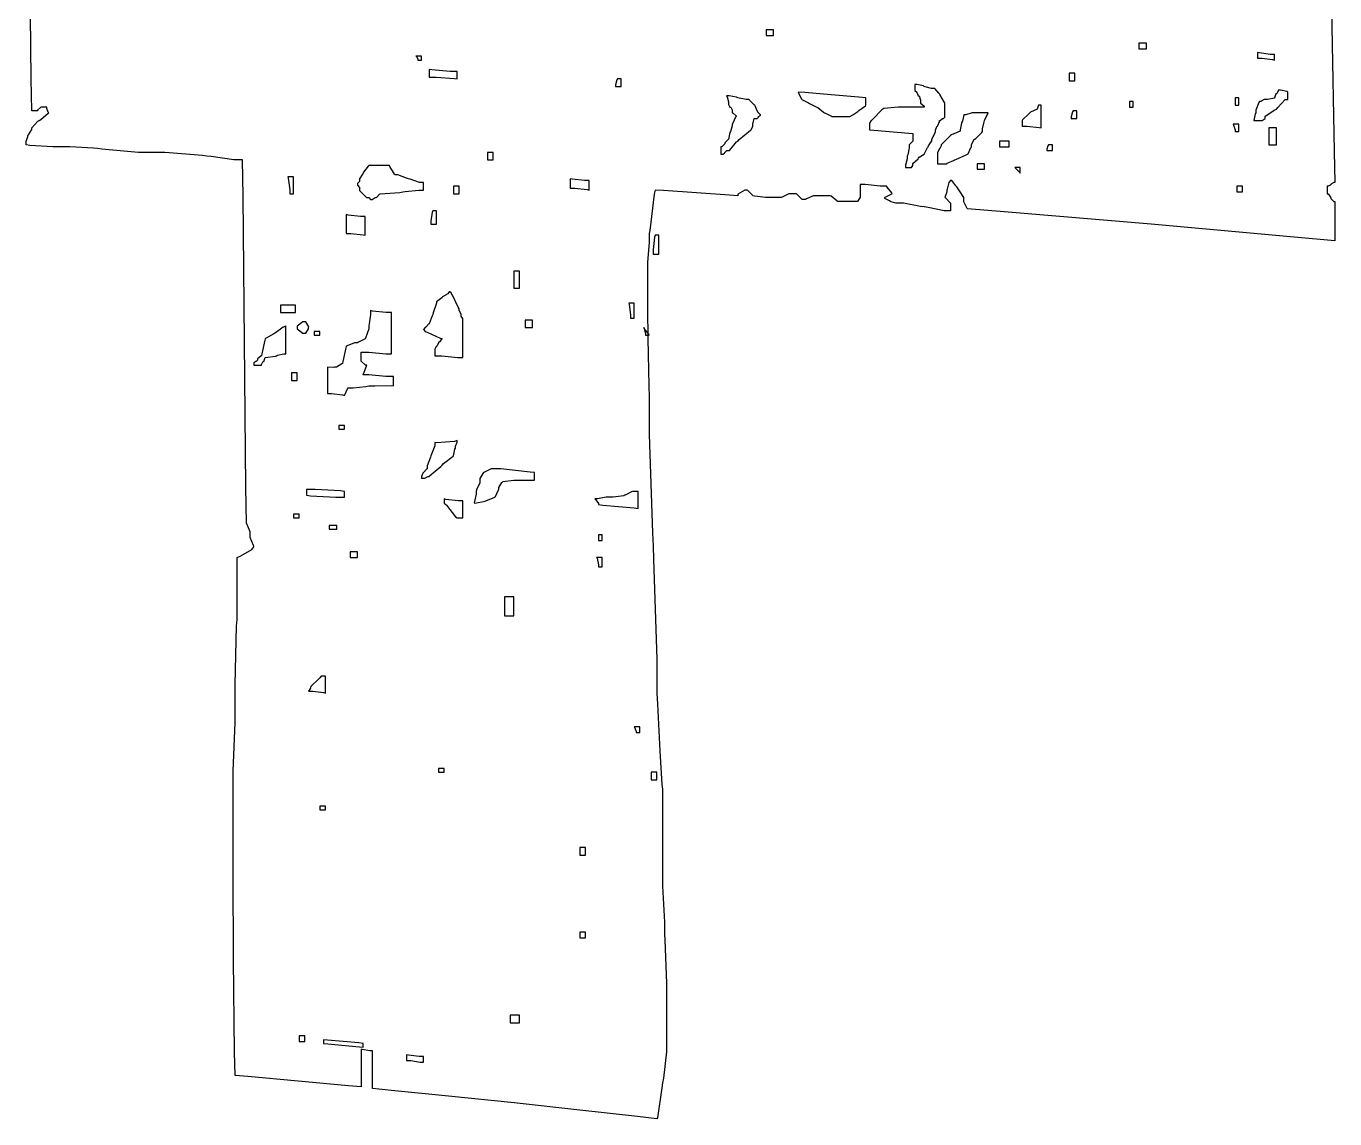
# Model space of a CAD drawing. Extents: x 58 to 299, y 50 to 312.
# Drawn here: x 200.77 to 225.28, y 164.29 to 184.75 of the extents above; entities that cross this region are included whole.
import ezdxf

# ---------------------------------------------------------------- set-up
doc = ezdxf.new("R2010")
doc.units = 0
doc.header["$MEASUREMENT"] = 0

msp = doc.modelspace()

# ---------------------------------------------------------------- linework, layer by layer
at = {"color": 40}
msp.add_lwpolyline([(225.187, 187.088), (225.231, 184.737), (225.275, 182.404), (225.285, 181.821), (225.267, 181.821), (225.221, 181.796), (225.213, 181.787), (225.213, 181.778), (225.159, 181.751), (225.142, 181.751), (225.142, 181.751), (225.142, 181.717), (225.142, 181.717), (225.142, 181.69), (225.142, 181.631), (225.142, 181.61), (225.159, 181.61), (225.203, 181.55), (225.213, 181.54), (225.213, 181.522), (225.267, 181.468), (225.285, 181.468), (225.285, 181.284), (225.285, 180.867), (225.285, 180.728), (224.595, 180.79), (221.844, 181.041), (219.093, 181.276), (218.405, 181.328), (218.396, 181.337), (218.333, 181.463), (218.333, 181.504), (218.333, 181.54), (218.263, 181.645), (218.263, 181.645), (218.263, 181.645), (218.201, 181.743), (218.193, 181.751), (218.184, 181.761), (218.111, 181.857), (218.087, 181.857), (218.053, 181.821), (218.053, 181.821), (218.025, 181.699), (218.017, 181.681), (218.017, 181.646), (217.981, 181.54), (217.981, 181.54), (217.989, 181.532), (218.077, 181.443), (218.087, 181.434), (218.087, 181.399), (218.087, 181.32), (218.087, 181.292), (217.963, 181.292), (217.664, 181.355), (217.594, 181.364), (217.522, 181.373), (217.204, 181.434), (217.099, 181.434), (217.063, 181.434), (216.975, 181.46), (216.958, 181.468), (216.94, 181.478), (216.852, 181.525), (216.852, 181.54), (216.861, 181.55), (216.976, 181.602), (216.994, 181.61), (216.984, 181.628), (216.896, 181.734), (216.888, 181.751), (216.764, 181.751), (216.486, 181.787), (216.393, 181.787), (216.393, 181.734), (216.393, 181.615), (216.393, 181.574), (216.393, 181.548), (216.34, 181.468), (216.323, 181.468), (216.279, 181.468), (216.18, 181.468), (216.147, 181.468), (216.102, 181.468), (216.003, 181.468), (215.97, 181.468), (215.952, 181.478), (215.846, 181.566), (215.83, 181.574), (215.794, 181.574), (215.714, 181.574), (215.688, 181.574), (215.644, 181.574), (215.544, 181.574), (215.511, 181.574), (215.502, 181.566), (215.387, 181.514), (215.371, 181.504), (215.371, 181.504), (215.335, 181.504), (215.335, 181.504), (215.301, 181.504), (215.291, 181.514), (215.203, 181.602), (215.194, 181.61), (215.167, 181.61), (215.108, 181.61), (215.088, 181.61), (215.088, 181.61), (215.054, 181.61), (215.054, 181.61), (215.044, 181.602), (214.928, 181.55), (214.912, 181.54), (214.858, 181.54), (214.74, 181.54), (214.701, 181.54), (214.621, 181.54), (214.417, 181.566), (214.383, 181.574), (214.373, 181.584), (214.285, 181.672), (214.277, 181.681), (214.232, 181.681), (214.1, 181.602), (214.1, 181.574), (213.942, 181.584), (213.324, 181.628), (212.707, 181.672), (212.549, 181.681), (212.531, 181.602), (212.451, 180.923), (212.442, 180.869), (212.442, 180.702), (212.408, 180.326), (212.408, 180.199), (212.408, 180.058), (212.408, 179.74), (212.408, 179.634), (212.408, 179.452), (212.412, 178.902), (212.433, 178.012), (212.442, 177.8), (212.442, 177.104), (212.503, 175.26), (212.513, 175.014), (212.521, 174.767), (212.585, 172.889), (212.585, 172.262), (212.593, 172.051), (212.637, 171.177), (212.679, 170.55), (212.689, 170.462), (212.689, 170.285), (212.689, 169.889), (212.689, 169.756), (212.689, 169.554), (212.689, 169.098), (212.689, 168.945), (212.689, 168.646), (212.725, 167.972), (212.725, 167.746), (212.733, 167.641), (212.761, 166.821), (212.761, 166.547), (212.761, 166.344), (212.761, 165.888), (212.761, 165.735), (212.761, 165.542), (212.707, 165.048), (212.689, 164.96), (212.679, 164.871), (212.593, 164.306), (212.585, 164.288), (212.223, 164.33), (211.14, 164.451), (209.907, 164.585), (208.679, 164.711), (207.611, 164.819), (207.257, 164.853), (207.257, 165.03), (207.257, 165.427), (207.257, 165.559), (207.203, 165.559), (207.063, 165.585), (207.045, 165.593), (207.045, 165.417), (207.045, 165.02), (207.045, 164.888), (206.806, 164.906), (205.862, 164.995), (204.918, 165.083), (204.681, 165.1), (204.672, 165.533), (204.651, 167.27), (204.647, 168.898), (204.647, 169.44), (204.647, 169.678), (204.647, 170.214), (204.647, 170.392), (204.647, 170.798), (204.681, 171.712), (204.681, 172.015), (204.681, 172.422), (204.707, 173.514), (204.717, 173.637), (204.717, 173.875), (204.717, 174.412), (204.717, 174.589), (204.717, 174.643), (204.717, 174.763), (204.717, 174.801), (204.788, 174.833), (204.994, 174.947), (205.034, 174.997), (205.034, 175.014), (205.034, 175.014), (205.025, 175.023), (204.964, 175.175), (204.964, 175.224), (204.964, 175.278), (204.902, 175.428), (204.894, 175.437), (204.884, 176.116), (204.858, 178.842), (204.832, 181.566), (204.823, 182.246), (204.655, 182.246), (204.231, 182.307), (204.152, 182.316), (204.072, 182.325), (203.365, 182.386), (203.13, 182.386), (202.873, 182.386), (202.184, 182.448), (202.106, 182.456), (202.026, 182.466), (201.584, 182.492), (201.436, 182.492), (201.268, 182.492), (200.837, 182.518), (200.767, 182.527), (200.767, 182.563), (200.767, 182.598), (200.801, 182.677), (200.801, 182.703), (200.809, 182.713), (200.871, 182.812), (200.871, 182.845), (200.871, 182.845), (200.986, 182.969), (201.013, 182.985), (201.039, 183.003), (201.18, 183.119), (201.19, 183.128), (201.18, 183.137), (201.154, 183.209), (201.154, 183.232), (201.126, 183.232), (201.067, 183.232), (201.047, 183.232), (201.038, 183.224), (200.977, 183.178), (200.977, 183.162), (200.95, 183.162), (200.89, 183.162), (200.871, 183.162), (200.861, 183.763), (200.835, 186.16)], dxfattribs=at)
for points in [[(214.629, 184.573), (214.664, 184.573), (214.744, 184.573), (214.771, 184.573), (214.771, 184.6), (214.771, 184.66), (214.771, 184.679), (214.735, 184.679), (214.656, 184.679), (214.629, 184.679), (214.629, 184.653), (214.629, 184.594), (214.629, 184.573)], [(221.615, 184.326), (221.649, 184.326), (221.729, 184.326), (221.757, 184.326), (221.757, 184.354), (221.757, 184.413), (221.757, 184.433), (221.721, 184.433), (221.641, 184.433), (221.615, 184.433), (221.615, 184.406), (221.615, 184.347), (221.615, 184.326)], [(208.103, 184.114), (208.121, 184.114), (208.161, 184.114), (208.175, 184.114), (208.175, 184.132), (208.175, 184.173), (208.175, 184.186), (208.147, 184.186), (208.088, 184.186), (208.069, 184.186), (208.077, 184.186), (208.103, 184.132), (208.103, 184.114)], [(223.838, 184.15), (223.916, 184.15), (224.119, 184.124), (224.154, 184.114), (224.154, 184.142), (224.154, 184.201), (224.154, 184.22), (224.075, 184.22), (223.872, 184.248), (223.838, 184.256), (223.838, 184.23), (223.838, 184.171), (223.838, 184.15)], [(208.315, 183.797), (208.448, 183.797), (208.791, 183.771), (208.844, 183.761), (208.844, 183.761), (208.844, 183.869), (208.844, 183.903), (208.712, 183.903), (208.367, 183.93), (208.315, 183.938), (208.315, 183.903), (208.315, 183.825), (208.315, 183.797)], [(211.807, 183.621), (211.834, 183.621), (211.893, 183.621), (211.913, 183.621), (211.913, 183.657), (211.913, 183.735), (211.913, 183.761), (211.895, 183.761), (211.855, 183.761), (211.843, 183.761), (211.834, 183.745), (211.807, 183.653), (211.807, 183.621)], [(217.594, 183.232), (217.496, 183.232), (217.277, 183.232), (217.205, 183.232), (217.107, 183.232), (216.834, 183.207), (216.818, 183.198), (216.8, 183.181), (216.622, 183.003), (216.606, 182.985), (216.596, 182.985), (216.57, 182.933), (216.57, 182.915), (216.57, 182.889), (216.57, 182.83), (216.57, 182.809), (216.648, 182.801), (217.302, 182.748), (217.381, 182.739), (217.381, 182.739), (217.381, 182.703), (217.381, 182.703), (217.381, 182.677), (217.381, 182.619), (217.381, 182.598), (217.372, 182.59), (217.319, 182.536), (217.311, 182.527), (217.311, 182.474), (217.284, 182.343), (217.275, 182.316), (217.275, 182.263), (217.241, 182.144), (217.241, 182.104), (217.267, 182.104), (217.326, 182.104), (217.347, 182.104), (217.355, 182.104), (217.381, 182.14), (217.381, 182.14), (217.381, 182.175), (217.478, 182.263), (217.488, 182.28), (217.496, 182.298), (217.594, 182.35), (217.594, 182.35), (217.594, 182.35), (217.654, 182.476), (217.664, 182.492), (217.672, 182.51), (217.734, 182.602), (217.734, 182.633), (217.743, 182.643), (217.795, 182.757), (217.804, 182.775), (217.804, 182.801), (217.831, 182.871), (217.84, 182.879), (217.848, 182.889), (217.876, 182.962), (217.876, 182.985), (217.892, 182.985), (217.933, 183.021), (217.946, 183.021), (217.955, 183.021), (217.981, 183.048), (217.981, 183.056), (217.981, 183.084), (217.981, 183.143), (217.981, 183.162), (217.981, 183.198), (217.981, 183.278), (217.981, 183.304), (217.971, 183.322), (217.884, 183.472), (217.876, 183.48), (217.866, 183.498), (217.793, 183.585), (217.77, 183.585), (217.726, 183.585), (217.61, 183.613), (217.594, 183.621), (217.576, 183.63), (217.456, 183.657), (217.417, 183.657), (217.417, 183.63), (217.417, 183.571), (217.417, 183.551), (217.417, 183.542), (217.452, 183.515), (217.452, 183.515), (217.452, 183.515), (217.478, 183.444), (217.488, 183.444), (217.496, 183.444), (217.523, 183.366), (217.523, 183.338), (217.523, 183.338), (217.523, 183.304), (217.523, 183.304), (217.54, 183.296), (217.594, 183.249), (217.594, 183.232)], [(220.31, 183.727), (220.336, 183.727), (220.395, 183.727), (220.416, 183.727), (220.416, 183.763), (220.416, 183.841), (220.416, 183.867), (220.388, 183.867), (220.329, 183.867), (220.31, 183.867), (220.31, 183.867), (220.31, 183.763), (220.31, 183.727)], [(214.066, 183.056), (214.056, 183.048), (214.004, 182.933), (213.996, 182.915), (213.996, 182.881), (213.968, 182.793), (213.96, 182.775), (213.95, 182.757), (213.924, 182.633), (213.924, 182.633), (213.924, 182.633), (213.862, 182.572), (213.854, 182.563), (213.854, 182.546), (213.8, 182.492), (213.783, 182.492), (213.783, 182.458), (213.783, 182.378), (213.783, 182.35), (213.783, 182.35), (213.819, 182.35), (213.819, 182.35), (213.827, 182.35), (213.854, 182.378), (213.854, 182.386), (213.854, 182.386), (213.89, 182.414), (213.89, 182.422), (213.942, 182.422), (214.074, 182.581), (214.1, 182.598), (214.127, 182.625), (214.339, 182.801), (214.348, 182.809), (214.357, 182.819), (214.383, 182.879), (214.383, 182.879), (214.383, 182.915), (214.409, 183.021), (214.419, 183.021), (214.419, 183.021), (214.453, 183.021), (214.453, 183.021), (214.461, 183.021), (214.489, 183.048), (214.489, 183.056), (214.489, 183.056), (214.525, 183.084), (214.525, 183.092), (214.489, 183.128), (214.479, 183.128), (214.453, 183.198), (214.453, 183.198), (214.453, 183.198), (214.427, 183.26), (214.419, 183.268), (214.409, 183.278), (214.321, 183.366), (214.313, 183.374), (214.259, 183.374), (214.127, 183.4), (214.1, 183.408), (214.074, 183.418), (213.935, 183.444), (213.89, 183.444), (213.898, 183.428), (213.924, 183.335), (213.924, 183.304), (213.924, 183.286), (213.95, 183.232), (213.96, 183.232), (213.968, 183.232), (213.996, 183.18), (213.996, 183.162), (213.996, 183.162), (213.996, 183.128), (213.996, 183.128), (214.012, 183.119), (214.066, 183.072), (214.066, 183.056)], [(215.301, 183.374), (215.301, 183.374), (215.423, 183.314), (215.441, 183.304), (215.458, 183.296), (215.583, 183.232), (215.583, 183.232), (215.599, 183.224), (215.706, 183.137), (215.724, 183.128), (215.74, 183.119), (215.854, 183.066), (215.864, 183.056), (215.899, 183.056), (215.979, 183.056), (216.006, 183.056), (216.05, 183.056), (216.149, 183.056), (216.183, 183.056), (216.199, 183.056), (216.253, 183.092), (216.253, 183.092), (216.253, 183.092), (216.349, 183.154), (216.359, 183.162), (216.367, 183.172), (216.49, 183.26), (216.499, 183.268), (216.499, 183.304), (216.499, 183.382), (216.499, 183.408), (216.367, 183.418), (215.85, 183.462), (215.353, 183.507), (215.23, 183.515), (215.239, 183.498), (215.291, 183.392), (215.301, 183.374)], [(223.415, 183.268), (223.431, 183.268), (223.471, 183.268), (223.485, 183.268), (223.485, 183.304), (223.485, 183.382), (223.485, 183.408), (223.467, 183.408), (223.427, 183.408), (223.415, 183.408), (223.415, 183.374), (223.415, 183.296), (223.415, 183.268)], [(224.226, 183.551), (224.226, 183.534), (224.198, 183.49), (224.19, 183.48), (224.181, 183.48), (224.154, 183.408), (224.154, 183.408), (224.154, 183.4), (224.022, 183.374), (223.978, 183.374), (223.96, 183.374), (223.908, 183.348), (223.908, 183.338), (223.873, 183.338), (223.864, 183.322), (223.802, 183.177), (223.802, 183.128), (223.792, 183.11), (223.767, 182.985), (223.767, 182.985), (223.767, 182.985), (223.872, 182.985), (223.908, 182.985), (223.924, 182.985), (223.978, 183.021), (223.978, 183.021), (223.978, 183.066), (224.163, 183.181), (224.19, 183.198), (224.216, 183.225), (224.356, 183.374), (224.403, 183.374), (224.403, 183.41), (224.403, 183.489), (224.403, 183.515), (224.385, 183.525), (224.265, 183.551), (224.226, 183.551)], [(219.745, 183.268), (219.735, 183.268), (219.71, 183.198), (219.71, 183.198), (219.71, 183.198), (219.586, 183.137), (219.568, 183.128), (219.551, 183.11), (219.436, 182.995), (219.428, 182.985), (219.428, 182.959), (219.428, 182.9), (219.428, 182.879), (219.516, 182.879), (219.745, 182.855), (219.781, 182.845), (219.781, 182.951), (219.781, 183.189), (219.781, 183.268), (219.781, 183.268), (219.753, 183.268), (219.745, 183.268)], [(220.346, 183.021), (220.372, 183.021), (220.43, 183.021), (220.45, 183.021), (220.45, 183.057), (220.45, 183.136), (220.45, 183.162), (220.432, 183.162), (220.392, 183.162), (220.38, 183.162), (220.37, 183.145), (220.346, 183.053), (220.346, 183.021)], [(221.438, 183.232), (221.455, 183.232), (221.495, 183.232), (221.508, 183.232), (221.508, 183.26), (221.508, 183.319), (221.508, 183.338), (221.491, 183.338), (221.451, 183.338), (221.438, 183.338), (221.438, 183.312), (221.438, 183.253), (221.438, 183.232)], [(218.792, 183.128), (218.792, 183.128), (218.607, 183.128), (218.546, 183.128), (218.492, 183.128), (218.372, 183.092), (218.333, 183.092), (218.333, 183.092), (218.307, 182.969), (218.299, 182.951), (218.289, 182.933), (218.263, 182.809), (218.263, 182.809), (218.263, 182.783), (218.103, 182.713), (218.087, 182.703), (218.069, 182.687), (217.927, 182.545), (217.91, 182.527), (217.91, 182.51), (217.884, 182.456), (217.876, 182.456), (217.876, 182.456), (217.84, 182.378), (217.84, 182.35), (217.84, 182.306), (217.84, 182.207), (217.84, 182.174), (217.884, 182.174), (217.984, 182.174), (218.017, 182.174), (218.025, 182.184), (218.139, 182.237), (218.157, 182.246), (218.184, 182.255), (218.378, 182.342), (218.405, 182.35), (218.414, 182.36), (218.466, 182.476), (218.476, 182.492), (218.476, 182.528), (218.528, 182.633), (218.546, 182.633), (218.554, 182.643), (218.669, 182.757), (218.686, 182.775), (218.686, 182.829), (218.713, 182.959), (218.722, 182.985), (218.73, 182.995), (218.792, 183.128), (218.792, 183.128)], [(223.415, 182.775), (223.431, 182.775), (223.485, 182.775), (223.485, 182.775), (223.485, 182.811), (223.485, 182.889), (223.485, 182.915), (223.457, 182.915), (223.398, 182.915), (223.379, 182.915), (223.387, 182.899), (223.415, 182.806), (223.415, 182.775)], [(224.05, 182.527), (224.084, 182.527), (224.163, 182.527), (224.19, 182.527), (224.19, 182.607), (224.19, 182.786), (224.19, 182.845), (224.154, 182.845), (224.076, 182.845), (224.05, 182.845), (224.05, 182.766), (224.05, 182.587), (224.05, 182.527)], [(219.005, 182.492), (219.049, 182.492), (219.148, 182.492), (219.181, 182.492), (219.181, 182.52), (219.181, 182.579), (219.181, 182.598), (219.137, 182.598), (219.038, 182.598), (219.005, 182.598), (219.005, 182.572), (219.005, 182.513), (219.005, 182.492)], [(219.887, 182.422), (219.913, 182.422), (219.972, 182.422), (219.993, 182.422), (219.993, 182.448), (219.993, 182.507), (219.993, 182.527), (219.975, 182.527), (219.934, 182.527), (219.921, 182.527), (219.911, 182.51), (219.887, 182.444), (219.887, 182.422)], [(209.41, 182.246), (209.436, 182.246), (209.494, 182.246), (209.514, 182.246), (209.514, 182.281), (209.514, 182.36), (209.514, 182.386), (209.488, 182.386), (209.429, 182.386), (209.41, 182.386), (209.41, 182.352), (209.41, 182.273), (209.41, 182.246)], [(218.582, 182.069), (218.582, 182.069), (218.686, 182.069), (218.722, 182.069), (218.722, 182.095), (218.722, 182.155), (218.722, 182.174), (218.722, 182.174), (218.616, 182.174), (218.582, 182.174), (218.582, 182.148), (218.582, 182.09), (218.582, 182.069)], [(205.705, 181.61), (205.722, 181.61), (205.762, 181.61), (205.776, 181.61), (205.776, 181.69), (205.776, 181.868), (205.776, 181.927), (205.748, 181.927), (205.689, 181.927), (205.669, 181.927), (205.678, 181.901), (205.705, 181.683), (205.705, 181.61)], [(207.01, 181.717), (207.01, 181.672), (207.143, 181.54), (207.187, 181.54), (207.187, 181.54), (207.221, 181.504), (207.221, 181.504), (207.247, 181.504), (207.307, 181.54), (207.327, 181.54), (207.336, 181.55), (207.388, 181.602), (207.397, 181.61), (207.397, 181.61), (207.768, 181.636), (207.822, 181.645), (207.866, 181.654), (208.122, 181.681), (208.209, 181.681), (208.209, 181.681), (208.209, 181.787), (208.209, 181.821), (208.137, 181.821), (207.961, 181.884), (207.927, 181.893), (207.891, 181.902), (207.732, 181.963), (207.68, 181.963), (207.67, 181.981), (207.582, 182.123), (207.574, 182.14), (207.52, 182.14), (207.402, 182.14), (207.363, 182.14), (207.319, 182.14), (207.22, 182.14), (207.187, 182.14), (207.177, 182.131), (207.089, 182.015), (207.081, 181.997), (207.071, 181.981), (207.01, 181.889), (207.01, 181.857), (207.01, 181.84), (206.974, 181.801), (206.974, 181.787), (206.974, 181.77), (207.01, 181.73), (207.01, 181.717)], [(219.392, 181.997), (219.392, 182.025), (219.392, 182.084), (219.392, 182.104), (219.366, 182.104), (219.306, 182.104), (219.287, 182.104), (219.295, 182.095), (219.382, 182.007), (219.392, 181.997)], [(208.774, 181.61), (208.8, 181.61), (208.86, 181.61), (208.88, 181.61), (208.88, 181.646), (208.88, 181.725), (208.88, 181.751), (208.853, 181.751), (208.793, 181.751), (208.774, 181.751), (208.774, 181.751), (208.774, 181.646), (208.774, 181.61)], [(210.961, 181.717), (211.049, 181.717), (211.278, 181.69), (211.314, 181.681), (211.314, 181.725), (211.314, 181.824), (211.314, 181.857), (211.226, 181.857), (210.996, 181.884), (210.961, 181.893), (210.961, 181.849), (210.961, 181.749), (210.961, 181.717)], [(223.449, 181.645), (223.475, 181.645), (223.534, 181.645), (223.555, 181.645), (223.555, 181.672), (223.555, 181.732), (223.555, 181.751), (223.527, 181.751), (223.468, 181.751), (223.449, 181.751), (223.449, 181.725), (223.449, 181.665), (223.449, 181.645)], [(206.764, 180.869), (206.852, 180.869), (207.081, 180.844), (207.117, 180.835), (207.117, 180.923), (207.117, 181.121), (207.117, 181.187), (207.028, 181.187), (206.798, 181.213), (206.764, 181.222), (206.764, 181.133), (206.764, 180.935), (206.764, 180.869)], [(208.351, 181.045), (208.377, 181.045), (208.435, 181.045), (208.456, 181.045), (208.456, 181.107), (208.456, 181.247), (208.456, 181.292), (208.438, 181.292), (208.385, 181.292), (208.385, 181.292), (208.376, 181.266), (208.351, 181.1), (208.351, 181.045)], [(212.513, 180.482), (212.539, 180.482), (212.598, 180.482), (212.619, 180.482), (212.619, 180.57), (212.619, 180.768), (212.619, 180.835), (212.601, 180.835), (212.561, 180.835), (212.549, 180.835), (212.539, 180.8), (212.513, 180.562), (212.513, 180.482)], [(209.903, 179.846), (209.929, 179.846), (209.988, 179.846), (210.009, 179.846), (210.009, 179.926), (210.009, 180.104), (210.009, 180.163), (209.981, 180.163), (209.922, 180.163), (209.903, 180.163), (209.903, 180.085), (209.903, 179.907), (209.903, 179.846)], [(208.528, 178.858), (208.528, 178.85), (208.492, 178.822), (208.492, 178.822), (208.492, 178.822), (208.464, 178.762), (208.456, 178.752), (208.446, 178.752), (208.421, 178.7), (208.421, 178.682), (208.421, 178.656), (208.421, 178.597), (208.421, 178.576), (208.554, 178.576), (208.852, 178.542), (208.951, 178.542), (208.951, 178.727), (208.951, 179.144), (208.951, 179.281), (208.941, 179.281), (208.915, 179.317), (208.915, 179.317), (208.915, 179.353), (208.88, 179.432), (208.88, 179.458), (208.862, 179.485), (208.755, 179.714), (208.738, 179.74), (208.738, 179.75), (208.704, 179.776), (208.704, 179.776), (208.694, 179.776), (208.668, 179.74), (208.668, 179.74), (208.668, 179.74), (208.57, 179.68), (208.562, 179.67), (208.552, 179.662), (208.456, 179.589), (208.456, 179.564), (208.456, 179.564), (208.394, 179.379), (208.385, 179.352), (208.376, 179.325), (208.315, 179.175), (208.315, 179.175), (208.306, 179.167), (208.253, 179.115), (208.245, 179.105), (208.209, 179.071), (208.209, 179.071), (208.245, 179.035), (208.245, 179.035), (208.279, 179.018), (208.526, 178.904), (208.562, 178.894), (208.552, 178.894), (208.526, 178.86), (208.528, 178.858)], [(205.529, 179.388), (205.599, 179.388), (205.756, 179.388), (205.81, 179.388), (205.81, 179.388), (205.81, 179.494), (205.81, 179.528), (205.74, 179.528), (205.581, 179.528), (205.529, 179.528), (205.529, 179.528), (205.529, 179.423), (205.529, 179.388)], [(212.09, 179.281), (212.106, 179.281), (212.146, 179.281), (212.16, 179.281), (212.16, 179.353), (212.16, 179.512), (212.16, 179.564), (212.134, 179.564), (212.074, 179.564), (212.055, 179.564), (212.064, 179.538), (212.09, 179.346), (212.09, 179.281)], [(206.411, 177.87), (206.489, 177.87), (206.692, 177.846), (206.728, 177.836), (206.736, 177.846), (206.788, 177.96), (206.798, 177.976), (206.895, 177.976), (207.133, 178.004), (207.187, 178.012), (207.301, 178.012), (207.618, 178.022), (207.646, 178.012), (207.646, 178.056), (207.646, 178.156), (207.646, 178.189), (207.504, 178.189), (207.185, 178.223), (207.081, 178.223), (207.089, 178.241), (207.141, 178.383), (207.151, 178.399), (207.123, 178.399), (207.045, 178.479), (207.045, 178.506), (207.045, 178.524), (207.045, 178.563), (207.045, 178.576), (207.045, 178.594), (207.045, 178.634), (207.045, 178.646), (207.185, 178.646), (207.504, 178.612), (207.61, 178.612), (207.61, 178.806), (207.61, 179.243), (207.61, 179.388), (207.512, 179.388), (207.256, 179.415), (207.221, 179.423), (207.221, 179.353), (207.195, 179.177), (207.187, 179.141), (207.187, 179.08), (207.125, 178.904), (207.117, 178.894), (207.107, 178.886), (206.991, 178.832), (206.974, 178.822), (206.921, 178.822), (206.78, 178.762), (206.764, 178.752), (206.754, 178.726), (206.7, 178.471), (206.692, 178.435), (206.682, 178.427), (206.583, 178.365), (206.551, 178.365), (206.533, 178.357), (206.411, 178.364), (206.411, 178.365), (206.411, 178.242), (206.411, 177.964), (206.411, 177.87)], [(210.115, 179.105), (210.149, 179.105), (210.228, 179.105), (210.256, 179.105), (210.256, 179.141), (210.256, 179.221), (210.256, 179.247), (210.22, 179.247), (210.141, 179.247), (210.115, 179.247), (210.115, 179.213), (210.115, 179.132), (210.115, 179.105)], [(205.563, 179.105), (205.554, 179.097), (205.439, 179.009), (205.423, 178.999), (205.405, 178.991), (205.263, 178.904), (205.246, 178.894), (205.237, 178.868), (205.184, 178.612), (205.176, 178.576), (205.166, 178.568), (205.104, 178.522), (205.104, 178.506), (205.104, 178.497), (205.078, 178.47), (205.07, 178.47), (205.07, 178.47), (205.034, 178.445), (205.034, 178.435), (205.034, 178.399), (205.069, 178.399), (205.148, 178.399), (205.176, 178.399), (205.176, 178.417), (205.201, 178.461), (205.21, 178.47), (205.219, 178.47), (205.246, 178.542), (205.246, 178.542), (205.246, 178.542), (205.439, 178.568), (205.457, 178.576), (205.475, 178.586), (205.594, 178.612), (205.633, 178.612), (205.633, 178.744), (205.633, 179.042), (205.633, 179.141), (205.624, 179.132), (205.578, 179.105), (205.563, 179.105)], [(205.986, 179.211), (205.951, 179.211), (205.846, 179.132), (205.846, 179.105), (205.846, 179.079), (205.951, 178.999), (205.986, 178.999), (206.004, 178.999), (206.058, 179.079), (206.058, 179.105), (206.065, 179.12), (206.006, 179.211), (205.986, 179.211)], [(206.163, 178.965), (206.189, 178.965), (206.248, 178.965), (206.269, 178.965), (206.269, 178.983), (206.269, 179.022), (206.269, 179.035), (206.241, 179.035), (206.182, 179.035), (206.163, 179.035), (206.163, 179.035), (206.163, 178.983), (206.163, 178.965)], [(212.372, 178.965), (212.389, 178.965), (212.429, 178.965), (212.442, 178.965), (212.433, 178.983), (212.345, 179.088), (212.336, 179.105), (212.345, 179.088), (212.372, 178.996), (212.372, 178.965)], [(205.74, 178.117), (205.766, 178.117), (205.825, 178.117), (205.846, 178.117), (205.846, 178.117), (205.846, 178.224), (205.846, 178.259), (205.818, 178.259), (205.759, 178.259), (205.74, 178.259), (205.74, 178.224), (205.74, 178.145), (205.74, 178.117)], [(206.622, 177.201), (206.648, 177.201), (206.707, 177.201), (206.728, 177.201), (206.728, 177.219), (206.728, 177.258), (206.728, 177.271), (206.7, 177.271), (206.641, 177.271), (206.622, 177.271), (206.622, 177.254), (206.622, 177.214), (206.622, 177.201)], [(208.421, 176.954), (208.421, 176.892), (208.359, 176.734), (208.351, 176.706), (208.341, 176.68), (208.279, 176.514), (208.279, 176.459), (208.27, 176.451), (208.218, 176.398), (208.209, 176.389), (208.2, 176.381), (208.175, 176.319), (208.175, 176.319), (208.175, 176.283), (208.175, 176.283), (208.209, 176.283), (208.209, 176.283), (208.235, 176.283), (208.294, 176.319), (208.315, 176.319), (208.323, 176.328), (208.534, 176.503), (208.562, 176.529), (208.588, 176.557), (208.764, 176.698), (208.774, 176.706), (208.774, 176.706), (208.799, 176.831), (208.808, 176.848), (208.808, 176.883), (208.844, 176.962), (208.844, 176.988), (208.791, 176.972), (208.456, 176.946), (208.421, 176.954)], [(209.48, 176.459), (209.48, 176.459), (209.356, 176.398), (209.338, 176.389), (209.32, 176.372), (209.267, 176.28), (209.267, 176.248), (209.267, 176.196), (209.205, 176.064), (209.197, 176.036), (209.197, 175.984), (209.161, 175.824), (209.161, 175.824), (209.17, 175.816), (209.364, 175.852), (209.374, 175.86), (209.39, 175.869), (209.532, 175.922), (209.55, 175.93), (209.558, 175.94), (209.611, 176.054), (209.62, 176.072), (209.62, 176.108), (209.681, 176.204), (209.69, 176.213), (209.699, 176.222), (209.904, 176.248), (209.973, 176.248), (210.052, 176.248), (210.231, 176.248), (210.292, 176.248), (210.292, 176.284), (210.292, 176.363), (210.292, 176.389), (210.211, 176.398), (209.661, 176.459), (209.48, 176.459)], [(206.022, 175.966), (206.092, 175.957), (206.568, 175.93), (206.728, 175.93), (206.728, 175.957), (206.728, 176.017), (206.728, 176.036), (206.656, 176.046), (206.181, 176.072), (206.022, 176.072), (206.022, 176.046), (206.022, 175.986), (206.022, 175.966)], [(208.598, 175.824), (208.598, 175.816), (208.632, 175.79), (208.632, 175.79), (208.641, 175.781), (208.808, 175.561), (208.844, 175.543), (208.871, 175.543), (208.93, 175.543), (208.951, 175.543), (208.951, 175.623), (208.951, 175.8), (208.951, 175.86), (208.862, 175.86), (208.632, 175.887), (208.598, 175.896), (208.598, 175.878), (208.598, 175.838), (208.598, 175.824)], [(211.49, 175.79), (211.569, 175.781), (212.16, 175.729), (212.232, 175.719), (212.232, 175.799), (212.232, 175.977), (212.232, 176.036), (212.204, 176.036), (212.145, 176.036), (212.126, 176.036), (212.108, 176.028), (212.001, 175.975), (211.983, 175.966), (211.966, 175.957), (211.767, 175.93), (211.703, 175.93), (211.631, 175.93), (211.472, 175.896), (211.42, 175.896), (211.437, 175.878), (211.49, 175.811), (211.49, 175.79)], [(205.776, 175.543), (205.802, 175.543), (205.861, 175.543), (205.882, 175.543), (205.882, 175.561), (205.882, 175.601), (205.882, 175.613), (205.854, 175.613), (205.795, 175.613), (205.776, 175.613), (205.776, 175.597), (205.776, 175.557), (205.776, 175.543)], [(206.445, 175.331), (206.48, 175.331), (206.56, 175.331), (206.587, 175.331), (206.587, 175.349), (206.587, 175.388), (206.587, 175.401), (206.551, 175.401), (206.471, 175.401), (206.445, 175.401), (206.445, 175.384), (206.445, 175.344), (206.445, 175.331)], [(211.49, 175.118), (211.507, 175.118), (211.547, 175.118), (211.56, 175.118), (211.56, 175.146), (211.56, 175.205), (211.56, 175.224), (211.542, 175.224), (211.49, 175.224), (211.49, 175.224), (211.49, 175.198), (211.49, 175.139), (211.49, 175.118)], [(206.834, 174.801), (206.868, 174.801), (206.947, 174.801), (206.974, 174.801), (206.974, 174.829), (206.974, 174.888), (206.974, 174.908), (206.939, 174.908), (206.86, 174.908), (206.834, 174.908), (206.834, 174.881), (206.834, 174.822), (206.834, 174.801)], [(211.49, 174.625), (211.507, 174.625), (211.547, 174.625), (211.56, 174.625), (211.56, 174.669), (211.56, 174.768), (211.56, 174.801), (211.533, 174.801), (211.474, 174.801), (211.454, 174.801), (211.463, 174.785), (211.49, 174.665), (211.49, 174.625)], [(209.726, 173.707), (209.77, 173.707), (209.87, 173.707), (209.903, 173.707), (209.903, 173.795), (209.903, 173.994), (209.903, 174.06), (209.859, 174.06), (209.76, 174.06), (209.726, 174.06), (209.726, 173.972), (209.726, 173.773), (209.726, 173.707)], [(206.305, 172.579), (206.295, 172.579), (206.269, 172.544), (206.269, 172.544), (206.259, 172.536), (206.101, 172.386), (206.092, 172.368), (206.092, 172.35), (206.058, 172.296), (206.058, 172.296), (206.137, 172.296), (206.339, 172.271), (206.375, 172.262), (206.375, 172.341), (206.375, 172.519), (206.375, 172.579), (206.375, 172.579), (206.305, 172.579), (206.305, 172.579)], [(212.196, 171.52), (212.212, 171.52), (212.252, 171.52), (212.266, 171.52), (212.266, 171.548), (212.266, 171.607), (212.266, 171.626), (212.239, 171.626), (212.179, 171.626), (212.16, 171.626), (212.168, 171.61), (212.196, 171.544), (212.196, 171.52)], [(208.492, 170.78), (208.518, 170.78), (208.577, 170.78), (208.598, 170.78), (208.598, 170.798), (208.598, 170.851), (208.598, 170.851), (208.57, 170.851), (208.511, 170.851), (208.492, 170.851), (208.492, 170.834), (208.492, 170.794), (208.492, 170.78)], [(212.478, 170.638), (212.505, 170.638), (212.564, 170.638), (212.585, 170.638), (212.585, 170.674), (212.585, 170.754), (212.585, 170.78), (212.557, 170.78), (212.497, 170.78), (212.478, 170.78), (212.478, 170.746), (212.478, 170.666), (212.478, 170.638)], [(206.269, 170.075), (206.295, 170.075), (206.354, 170.075), (206.375, 170.075), (206.375, 170.093), (206.375, 170.133), (206.375, 170.145), (206.347, 170.145), (206.288, 170.145), (206.269, 170.145), (206.269, 170.145), (206.269, 170.093), (206.269, 170.075)], [(211.138, 169.227), (211.164, 169.227), (211.223, 169.227), (211.244, 169.227), (211.244, 169.263), (211.244, 169.343), (211.244, 169.369), (211.216, 169.369), (211.157, 169.369), (211.138, 169.369), (211.138, 169.335), (211.138, 169.255), (211.138, 169.227)], [(211.138, 167.676), (211.164, 167.676), (211.223, 167.676), (211.244, 167.676), (211.244, 167.703), (211.244, 167.762), (211.244, 167.782), (211.216, 167.782), (211.157, 167.782), (211.138, 167.782), (211.138, 167.755), (211.138, 167.696), (211.138, 167.676)], [(209.833, 166.088), (209.877, 166.088), (209.976, 166.088), (210.009, 166.088), (210.009, 166.124), (210.009, 166.202), (210.009, 166.229), (209.965, 166.229), (209.866, 166.229), (209.833, 166.229), (209.833, 166.194), (209.833, 166.116), (209.833, 166.088)], [(205.882, 165.735), (205.908, 165.735), (205.966, 165.735), (205.986, 165.735), (205.986, 165.763), (205.986, 165.822), (205.986, 165.842), (205.96, 165.842), (205.901, 165.842), (205.882, 165.842), (205.882, 165.815), (205.882, 165.756), (205.882, 165.735)], [(206.339, 165.699), (206.418, 165.691), (207.009, 165.639), (207.081, 165.629), (207.081, 165.647), (207.081, 165.687), (207.081, 165.699), (207, 165.709), (206.41, 165.761), (206.339, 165.77), (206.339, 165.753), (206.339, 165.713), (206.339, 165.699)], [(207.892, 165.383), (207.971, 165.383), (208.148, 165.347), (208.209, 165.347), (208.209, 165.374), (208.209, 165.433), (208.209, 165.453), (208.129, 165.453), (207.927, 165.48), (207.892, 165.489), (207.892, 165.462), (207.892, 165.403), (207.892, 165.383)]]:
    msp.add_lwpolyline(points, close=True, dxfattribs=at)

doc.saveas('drawing.dxf')
